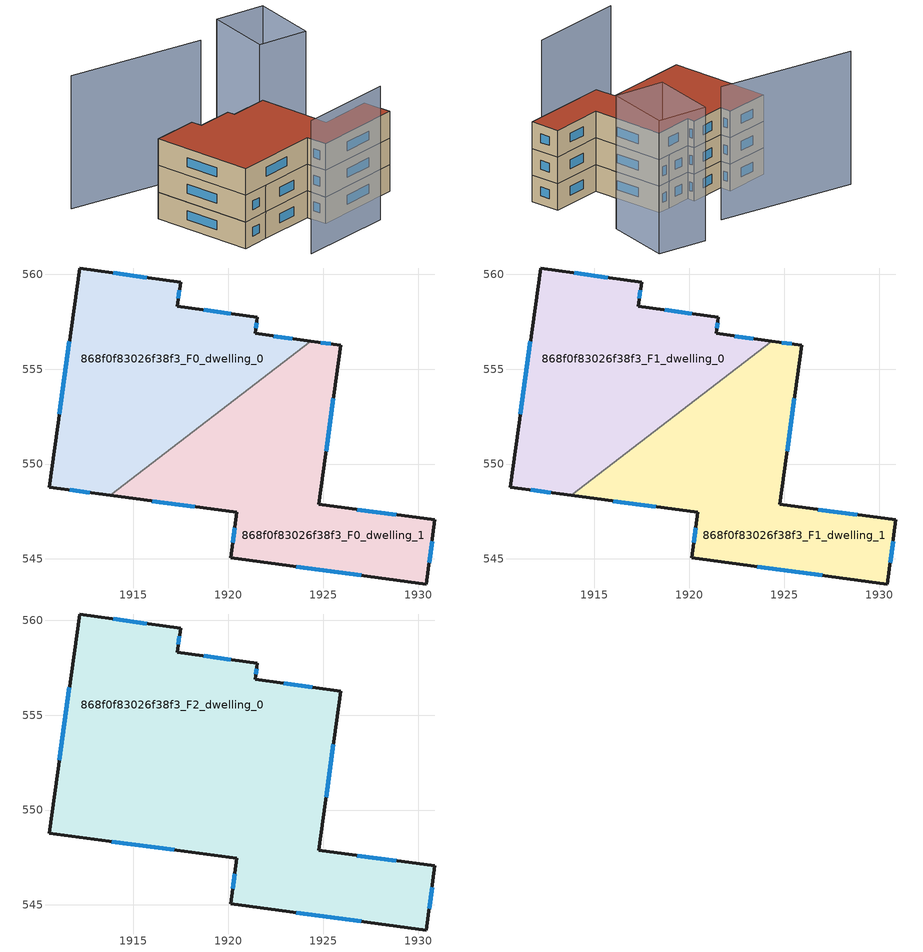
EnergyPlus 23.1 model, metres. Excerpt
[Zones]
868f0f83026f38f3_F0_dwelling_0
 floor ground (EU_floor_Construction): 1921.53,557.74 1921.42,556.88 1924.35,556.48 1913.78,548.35 1910.56,548.78 1912.17,560.33 1917.49,559.58 1917.31,558.32 z0
 wall outside (EU_wall_Construction): 1924.35,556.48 1921.42,556.88 1921.53,557.74 1917.31,558.32 1917.49,559.58 1912.17,560.33 1910.56,548.78 1913.78,548.35 z0:3
 wall to 868f0f83026f38f3_F0_dwelling_1 (EU_wall_Construction): 1913.78,548.35 1924.35,556.48 z0:3
 window (EU_Window_Construction): 1921.45,557.17 1921.49,557.45 / 1923.37,556.61 1922.39,556.75 / 1911.63,548.64 1912.71,548.49 / 1911.63,556.48 1911.09,552.63 / 1915.71,559.83 1913.94,560.08 / 1917.37,558.74 1917.43,559.16 / 1920.12,557.93 1918.71,558.13 z1:2
868f0f83026f38f3_F0_dwelling_1
 floor ground (EU_floor_Construction): 1925.92,556.26 1924.77,547.87 1930.89,547.06 1930.44,543.68 1920.14,545.05 1920.44,547.46 1913.78,548.35 1924.35,556.48 z0
 wall outside (EU_wall_Construction): 1913.78,548.35 1920.44,547.46 1920.14,545.05 1930.44,543.68 1930.89,547.06 1924.77,547.87 1925.92,556.26 1924.35,556.48 z0:3
 window (EU_Window_Construction): 1923.57,544.6 1927,544.14 / 1920.34,546.66 1920.24,545.86 / 1916,548.05 1918.22,547.76 / 1925.39,556.33 1924.87,556.41 / 1925.15,550.67 1925.53,553.47 / 1928.85,547.33 1926.8,547.6 / 1930.58,544.81 1930.74,545.93 z1:2
868f0f83026f38f3_F1_dwelling_0
 floor to 868f0f83026f38f3_F0_dwelling_0 (EU_floor_Construction): 1921.53,557.74 1921.42,556.88 1924.35,556.48 1913.78,548.35 1910.56,548.78 1912.17,560.33 1917.49,559.58 1917.31,558.32 z3
 wall outside (EU_wall_Construction): 1924.35,556.48 1921.42,556.88 1921.53,557.74 1917.31,558.32 1917.49,559.58 1912.17,560.33 1910.56,548.78 1913.78,548.35 z3:6
 wall to 868f0f83026f38f3_F1_dwelling_1 (EU_wall_Construction): 1913.78,548.35 1924.35,556.48 z3:6
 window (EU_Window_Construction): 1921.45,557.17 1921.49,557.45 / 1923.37,556.61 1922.39,556.75 / 1911.63,548.64 1912.71,548.49 / 1911.63,556.48 1911.09,552.63 / 1915.71,559.83 1913.94,560.08 / 1917.37,558.74 1917.43,559.16 / 1920.12,557.93 1918.71,558.13 z4:5
868f0f83026f38f3_F1_dwelling_1
 floor to 868f0f83026f38f3_F0_dwelling_1 (EU_floor_Construction): 1925.92,556.26 1924.76,547.87 1930.88,547.06 1930.44,543.68 1920.13,545.05 1920.44,547.46 1913.78,548.35 1924.35,556.48 z3
 wall outside (EU_wall_Construction): 1913.78,548.35 1920.44,547.46 1920.14,545.05 1930.44,543.68 1930.89,547.06 1924.77,547.87 1925.92,556.26 1924.35,556.48 z3:6
 window (EU_Window_Construction): 1923.57,544.6 1927,544.14 / 1920.34,546.66 1920.24,545.86 / 1916,548.05 1918.22,547.76 / 1925.39,556.33 1924.87,556.41 / 1925.15,550.67 1925.53,553.47 / 1928.85,547.33 1926.8,547.6 / 1930.58,544.81 1930.74,545.93 z4:5
868f0f83026f38f3_F2_dwelling_0
 floor to 868f0f83026f38f3_F1_dwelling_0 (EU_floor_Construction): 1921.53,557.74 1921.42,556.88 1924.35,556.48 1913.78,548.35 1910.56,548.78 1912.17,560.33 1917.49,559.58 1917.31,558.32 z6
 floor to 868f0f83026f38f3_F1_dwelling_1 (EU_floor_Construction): 1925.92,556.26 1924.76,547.87 1930.88,547.06 1930.44,543.68 1920.13,545.05 1920.44,547.46 1913.78,548.35 1924.35,556.48 z6
 wall outside (EU_wall_Construction): 1921.53,557.74 1917.31,558.32 1917.49,559.58 1912.17,560.33 1910.56,548.78 1920.44,547.46 1920.14,545.05 1930.44,543.68 1930.89,547.06 1924.77,547.87 1925.92,556.26 1921.42,556.88 1921.53,557.74 z6:9
 window (EU_Window_Construction): 1920.12,557.93 1918.71,558.13 / 1921.45,557.17 1921.49,557.45 / 1924.42,556.47 1922.92,556.67 / 1925.15,550.67 1925.53,553.47 / 1928.85,547.33 1926.8,547.6 / 1930.58,544.81 1930.74,545.93 / 1923.57,544.6 1927,544.14 / 1920.34,546.66 1920.24,545.86 / 1913.85,548.34 1917.15,547.9 / 1911.63,556.48 1911.09,552.63 / 1915.71,559.83 1913.94,560.08 / 1917.37,558.74 1917.43,559.16 z7:8
 roof outside (EU_roof_Construction): 1930.44,543.68 1930.89,547.06 1924.77,547.87 1925.92,556.26 1921.42,556.88 1921.53,557.74 1917.31,558.32 1917.49,559.58 1912.17,560.33 1910.56,548.78 1920.44,547.46 1920.14,545.05 z9
shading: 1912.96,542.36 1923.96,540.83 / 1924.06,562.55 1909.51,569.22 / 1931.62,554.59 1926.29,556.85 / 1926.29,556.85 1929.26,563.86 / 1929.26,563.86 1934.59,561.59 / 1934.59,561.59 1931.62,554.59 z0:15
[Building]
EU S2 Campaign: North Axis=0; Terrain=City; Solar Distribution=FullExterior
[Site:Location]
Bologna: Latitude=44.5; Longitude=11.25; Time Zone=1; Elevation=37
[SizingPeriod:WeatherFileDays]
AnnualSizingPeriod: Begin Month=1; Begin Day of Month=1; End Month=12; End Day of Month=31; Day of Week for Start Day=Monday; Use Weather File Daylight Saving Period=No; Use Weather File Rain and Snow Indicators=No
[MATERIAL]
EU_InternalMass_Material: Roughness=MediumRough; Thickness=0.1; Conductivity=1; Density=1800; Specific Heat=900; Thermal Absorptance=0.9; Solar Absorptance=0.7; Visible Absorptance=0.7
[MATERIAL:NOMASS] Roughness=MediumRough; Thermal Absorptance=0.9; Solar Absorptance=0.7; Visible Absorptance=0.7
Name | Thermal Resistance
EU_wall_NoMass | 0.937881
EU_roof_NoMass | 0.548572
EU_floor_NoMass | 0.71348
[WINDOWMATERIAL:SIMPLEGLAZINGSYSTEM]
EU_Window_SimpleGlazing: UFactor=4.25633; Solar Heat Gain Coefficient=0.85; Visible Transmittance=0.85
[CONSTRUCTION]
EU_wall_Construction: EU_wall_NoMass
EU_roof_Construction: EU_roof_NoMass
EU_floor_Construction: EU_floor_NoMass
EU_InternalMass_Construction: EU_InternalMass_Material
EU_Window_Construction: EU_Window_SimpleGlazing
[ZONE] Type=1; Multiplier=1; Ceiling Height=autocalculate; Floor Area=autocalculate; Part of Total Floor Area=Yes
Name | Volume
868f0f83026f38f3_F0_dwelling_0 | 271.479
868f0f83026f38f3_F1_dwelling_0 | 271.48
868f0f83026f38f3_F2_dwelling_0 | 542.928
868f0f83026f38f3_F0_dwelling_1 | 271.449
868f0f83026f38f3_F1_dwelling_1 | 271.45
[INTERNALMASS] Construction=EU_InternalMass_Construction
Name | Zone or ZoneList | Surface Area
868f0f83026f38f3_F0_dwelling_0_EU_InternalMass | 868f0f83026f38f3_F0_dwelling_0 | 90.4937
868f0f83026f38f3_F0_dwelling_1_EU_InternalMass | 868f0f83026f38f3_F0_dwelling_1 | 90.4835
868f0f83026f38f3_F1_dwelling_0_EU_InternalMass | 868f0f83026f38f3_F1_dwelling_0 | 90.4937
868f0f83026f38f3_F1_dwelling_1_EU_InternalMass | 868f0f83026f38f3_F1_dwelling_1 | 90.4835
868f0f83026f38f3_F2_dwelling_0_EU_InternalMass | 868f0f83026f38f3_F2_dwelling_0 | 180.976
[OTHEREQUIPMENT] Fuel Type=Electricity; Design Level Calculation Method=Watts/Area; Power per Zone Floor Area=1; Fraction Latent=0; Fraction Radiant=0; Fraction Lost=0; Carbon Dioxide Generation Rate=0; EndUse Subcategory=EU_Step8_InternalGains
Name | Zone or ZoneList or Space or SpaceList | Schedule
EU_Step8_InternalGain_868f0f83026f38f3_F0_dwelling_0_f000 | 868f0f83026f38f3_F0_dwelling_0 | EU_Step8_GainSchedule_868f0f83026f38f3_F0_dwelling_0_f000
EU_Step8_InternalGain_868f0f83026f38f3_F0_dwelling_1_f000 | 868f0f83026f38f3_F0_dwelling_1 | EU_Step8_GainSchedule_868f0f83026f38f3_F0_dwelling_1_f000
EU_Step8_InternalGain_868f0f83026f38f3_F1_dwelling_0_f000 | 868f0f83026f38f3_F1_dwelling_0 | EU_Step8_GainSchedule_868f0f83026f38f3_F1_dwelling_0_f000
EU_Step8_InternalGain_868f0f83026f38f3_F1_dwelling_1_f000 | 868f0f83026f38f3_F1_dwelling_1 | EU_Step8_GainSchedule_868f0f83026f38f3_F1_dwelling_1_f000
EU_Step8_InternalGain_868f0f83026f38f3_F2_dwelling_0_f000 | 868f0f83026f38f3_F2_dwelling_0 | EU_Step8_GainSchedule_868f0f83026f38f3_F2_dwelling_0_f000
[ZONEVENTILATION:DESIGNFLOWRATE] Schedule=EU_AlwaysOn; Design Flow Rate Calculation Method=AirChanges/Hour; Air Changes per Hour=0.687892; Ventilation Type=Natural; Fan Pressure Rise=0; Fan Total Efficiency=1; Constant Term Coefficient=1; Temperature Term Coefficient=0; Velocity Term Coefficient=0; Velocity Squared Term Coefficient=0; Minimum Indoor Temperature=-100; Maximum Indoor Temperature=100; Delta Temperature=-100; Minimum Outdoor Temperature=-100; Maximum Outdoor Temperature=100; Maximum Wind Speed=40
Name | Zone or ZoneList or Space or SpaceList
EU_ConstantAir_868f0f83026f38f3_F0_dwelling_0 | 868f0f83026f38f3_F0_dwelling_0
EU_ConstantAir_868f0f83026f38f3_F0_dwelling_1 | 868f0f83026f38f3_F0_dwelling_1
EU_ConstantAir_868f0f83026f38f3_F1_dwelling_0 | 868f0f83026f38f3_F1_dwelling_0
EU_ConstantAir_868f0f83026f38f3_F1_dwelling_1 | 868f0f83026f38f3_F1_dwelling_1
EU_ConstantAir_868f0f83026f38f3_F2_dwelling_0 | 868f0f83026f38f3_F2_dwelling_0
[HVACTEMPLATE:THERMOSTAT] Constant Heating Setpoint=20; Constant Cooling Setpoint=50
EU_HeatOnly_868f0f83026f38f3_F0_dwelling_0; EU_HeatOnly_868f0f83026f38f3_F0_dwelling_1; EU_HeatOnly_868f0f83026f38f3_F1_dwelling_0; EU_HeatOnly_868f0f83026f38f3_F1_dwelling_1; EU_HeatOnly_868f0f83026f38f3_F2_dwelling_0
[HVACTEMPLATE:ZONE:IDEALLOADSAIRSYSTEM] System Availability Schedule=EU_AlwaysOn; Maximum Heating Supply Air Temperature=50; Minimum Cooling Supply Air Temperature=13; Maximum Heating Supply Air Humidity Ratio=0.0156; Minimum Cooling Supply Air Humidity Ratio=0.0077; Heating Limit=NoLimit; Cooling Limit=NoLimit; Heating Availability Schedule=EU_AlwaysOn; Cooling Availability Schedule=EU_CoolingOff; Dehumidification Control Type=ConstantSensibleHeatRatio; Cooling Sensible Heat Ratio=0.7; Dehumidification Setpoint=60; Humidification Control Type=None; Humidification Setpoint=30; Outdoor Air Method=None; Outdoor Air Flow Rate per Person=0.00944; Outdoor Air Flow Rate per Zone Floor Area=0; Outdoor Air Flow Rate per Zone=0; Demand Controlled Ventilation Type=None; Outdoor Air Economizer Type=NoEconomizer; Heat Recovery Type=None; Sensible Heat Recovery Effectiveness=0.7; Latent Heat Recovery Effectiveness=0.65
Name | Template Thermostat
868f0f83026f38f3_F0_dwelling_0 | EU_HeatOnly_868f0f83026f38f3_F0_dwelling_0
868f0f83026f38f3_F0_dwelling_1 | EU_HeatOnly_868f0f83026f38f3_F0_dwelling_1
868f0f83026f38f3_F1_dwelling_0 | EU_HeatOnly_868f0f83026f38f3_F1_dwelling_0
868f0f83026f38f3_F1_dwelling_1 | EU_HeatOnly_868f0f83026f38f3_F1_dwelling_1
868f0f83026f38f3_F2_dwelling_0 | EU_HeatOnly_868f0f83026f38f3_F2_dwelling_0
[SIZING:ZONE] Zone Cooling Design Supply Air Temperature Input Method=SupplyAirTemperature; Zone Cooling Design Supply Air Temperature=13; Zone Heating Design Supply Air Temperature Input Method=SupplyAirTemperature; Zone Heating Design Supply Air Temperature=50; Zone Cooling Design Supply Air Humidity Ratio=0.008; Zone Heating Design Supply Air Humidity Ratio=0.008; Cooling Design Air Flow Method=DesignDay; Cooling Design Air Flow Rate=0; Cooling Minimum Air Flow per Zone Floor Area=0.000762; Cooling Minimum Air Flow=0; Cooling Minimum Air Flow Fraction=0.2; Heating Design Air Flow Method=DesignDay; Heating Design Air Flow Rate=0; Heating Maximum Air Flow per Zone Floor Area=0.002032; Heating Maximum Air Flow=0.141576; Heating Maximum Air Flow Fraction=0.3; Account for Dedicated Outdoor Air System=No; Dedicated Outdoor Air System Control Strategy=NeutralSupplyAir; Dedicated Outdoor Air Low Setpoint Temperature for Design=autosize; Dedicated Outdoor Air High Setpoint Temperature for Design=autosize; Zone Load Sizing Method=Sensible Load Only No Latent Load; Zone Latent Cooling Design Supply Air Humidity Ratio Input Method=HumidityRatioDifference; Zone Cooling Design Supply Air Humidity Ratio Difference=0.005; Zone Latent Heating Design Supply Air Humidity Ratio Input Method=HumidityRatioDifference; Zone Humidification Design Supply Air Humidity Ratio Difference=0.005
868f0f83026f38f3_F0_dwelling_0; 868f0f83026f38f3_F0_dwelling_1; 868f0f83026f38f3_F1_dwelling_0; 868f0f83026f38f3_F1_dwelling_1; 868f0f83026f38f3_F2_dwelling_0
[SCHEDULE:CONSTANT]
Name | Hourly Value
EU_AlwaysOn | 1
EU_CoolingOff | 0
[SCHEDULE:FILE] Column Number=1; Rows to Skip at Top=0; Number of Hours of Data=8760; Column Separator=Comma; Interpolate to Timestep=No; Minutes per Item=60; Adjust Schedule for Daylight Savings=Yes
Name | File
EU_Step8_GainSchedule_868f0f83026f38f3_F0_dwelling_0_f000 | ../../schedules/868f0f83026f38f3/868f0f83026f38f3_F0_dwelling_0_f000_gain.csv
EU_Step8_GainSchedule_868f0f83026f38f3_F0_dwelling_1_f000 | ../../schedules/868f0f83026f38f3/868f0f83026f38f3_F0_dwelling_1_f000_gain.csv
EU_Step8_GainSchedule_868f0f83026f38f3_F1_dwelling_0_f000 | ../../schedules/868f0f83026f38f3/868f0f83026f38f3_F1_dwelling_0_f000_gain.csv
EU_Step8_GainSchedule_868f0f83026f38f3_F1_dwelling_1_f000 | ../../schedules/868f0f83026f38f3/868f0f83026f38f3_F1_dwelling_1_f000_gain.csv
EU_Step8_GainSchedule_868f0f83026f38f3_F2_dwelling_0_f000 | ../../schedules/868f0f83026f38f3/868f0f83026f38f3_F2_dwelling_0_f000_gain.csv
